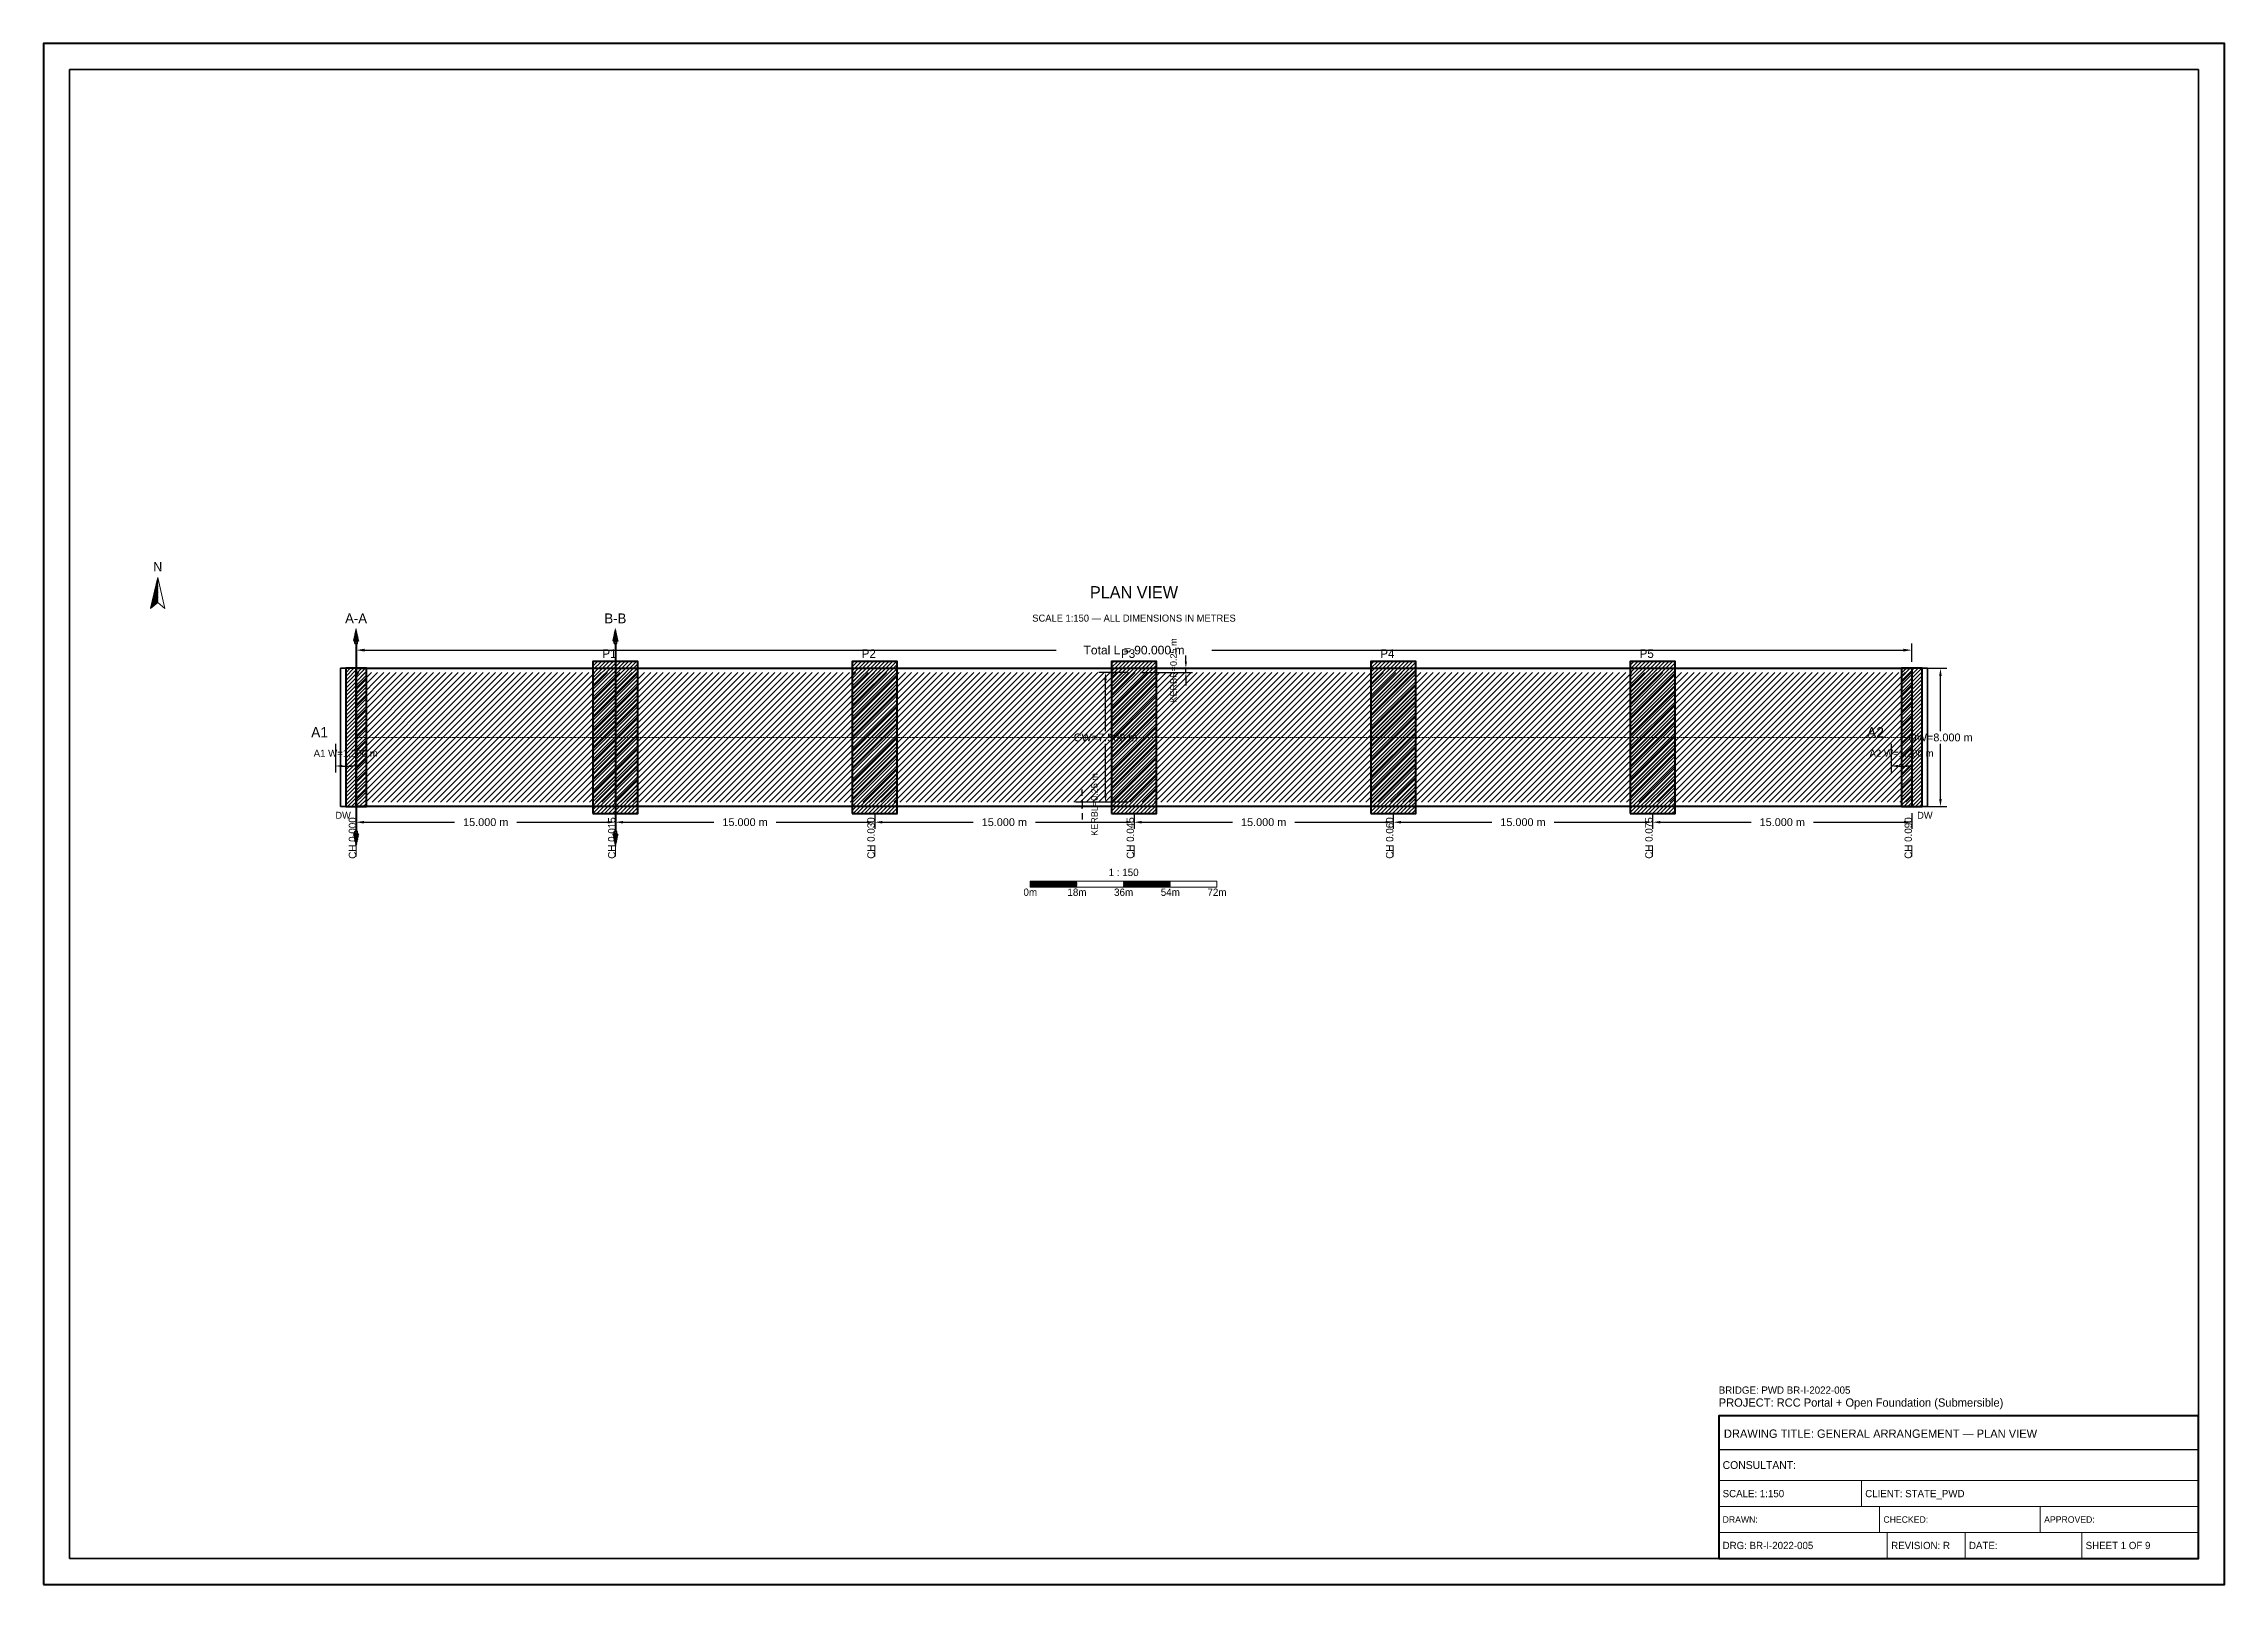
# Model space of a CAD drawing. Header units: metres. Extents: x 0 to 841, y 0 to 594.
import ezdxf
from ezdxf.enums import TextEntityAlignment as Align

# ---------------------------------------------------------------- set-up
doc = ezdxf.new("R2010")
doc.units = ezdxf.units.M
doc.linetypes.add('CENTER', pattern=[1.5, 0.75, -0.25, 0.25, -0.25])
doc.linetypes.add('DASHED', pattern=[0.5, 0.375, -0.125])
for name, color, linetype, lineweight in [('BORDER-INNER', 7, 'Continuous', 35), ('BORDER-OUTER', 7, 'Continuous', 70), ('CIVIL-CHAINAGE', 7, 'Continuous', 18), ('DIM-CHAINAGE', 3, 'Continuous', 18), ('DIM-LINEAR', 3, 'Continuous', 18), ('STRUC-CENTRE', 6, 'CENTER', 18), ('STRUC-HATCHING', 8, 'Continuous', 18), ('STRUC-OUTLINE', 1, 'Continuous', 50), ('STRUC-SECTION', 2, 'Continuous', 35), ('SUB-ABUT', 3, 'Continuous', 35), ('SUB-DIRT-WALL', 3, 'Continuous', 35), ('SUB-PIER', 2, 'Continuous', 35), ('SUPER-DECK', 2, 'Continuous', 50), ('SYM-NORTHARROW', 7, 'Continuous', 18), ('SYM-SCALE', 7, 'Continuous', 13), ('TEXT-GENERAL', 7, 'Continuous', 18), ('TEXT-HEADER', 7, 'Continuous', 25), ('TEXT-SPEC', 7, 'Continuous', 13), ('TEXT-TITLE', 7, 'Continuous', 25), ('TITLEBLK-BOX', 7, 'Continuous', 50), ('TITLEBLK-TEXT', 7, 'Continuous', 18)]:
    doc.layers.add(name, color=color, linetype=linetype, lineweight=lineweight)
doc.styles.add('BRIDGE_STD', font='Arial.ttf')
doc.dimstyles.new('pmb100', dxfattribs={"dimtxt": 2.5, "dimasz": 0.9375, "dimexe": 2.5, "dimexo": 2.5, "dimtad": 0, "dimtih": 1, "dimdec": 0, "dimtxsty": 'BRIDGE_STD', "dimcen": 2.5, "dimazin": 3, "dimtfac": 1, "dimtmove": 0, "dimatfit": 3})

msp = doc.modelspace()

# ---------------------------------------------------------------- hatches: boundary and pattern name
at = {"layer": 'STRUC-HATCHING'}
h = msp.add_hatch(dxfattribs=at)
h.set_pattern_fill('ANSI31', scale=0.533333)
h.paths.add_polyline_path([(120.5, 301.5), (720.5, 301.5), (720.5, 351.5), (120.5, 351.5)])
at = {"layer": 'STRUC-SECTION'}
h = msp.add_hatch(dxfattribs=at)
h.set_pattern_fill('SOLID')
h.paths.add_polyline_path([(119.45, 363.62), (121.55, 363.62), (120.5, 368.42)])
h = msp.add_hatch(dxfattribs=at)
h.set_pattern_fill('SOLID')
h.paths.add_polyline_path([(219.45, 363.62), (221.55, 363.62), (220.5, 368.42)])
h = msp.add_hatch(dxfattribs=at)
h.set_pattern_fill('SOLID')
h.paths.add_polyline_path([(119.45, 289.38), (121.55, 289.38), (120.5, 284.58)])
h = msp.add_hatch(dxfattribs=at)
h.set_pattern_fill('SOLID')
h.paths.add_polyline_path([(219.45, 289.38), (221.55, 289.38), (220.5, 284.58)])
at = {"layer": 'SUB-ABUT'}
h = msp.add_hatch(dxfattribs=at)
h.set_pattern_fill('ANSI31', scale=0.333333)
h.paths.add_polyline_path([(116.5, 299.83), (124.5, 299.83), (124.5, 353.17), (116.5, 353.17)])
h = msp.add_hatch(dxfattribs=at)
h.set_pattern_fill('ANSI31', scale=0.333333)
h.paths.add_polyline_path([(716.5, 299.83), (724.5, 299.83), (724.5, 353.17), (716.5, 353.17)])
at = {"layer": 'SUB-PIER'}
h = msp.add_hatch(dxfattribs=at)
h.set_pattern_fill('ANSI31', scale=0.333333)
h.paths.add_polyline_path([(211.83, 297.17), (229.17, 297.17), (229.17, 355.83), (211.83, 355.83)])
h = msp.add_hatch(dxfattribs=at)
h.set_pattern_fill('ANSI31', scale=0.333333)
h.paths.add_polyline_path([(311.83, 297.17), (329.17, 297.17), (329.17, 355.83), (311.83, 355.83)])
h = msp.add_hatch(dxfattribs=at)
h.set_pattern_fill('ANSI31', scale=0.333333)
h.paths.add_polyline_path([(411.83, 297.17), (429.17, 297.17), (429.17, 355.83), (411.83, 355.83)])
h = msp.add_hatch(dxfattribs=at)
h.set_pattern_fill('ANSI31', scale=0.333333)
h.paths.add_polyline_path([(511.83, 297.17), (529.17, 297.17), (529.17, 355.83), (511.83, 355.83)])
h = msp.add_hatch(dxfattribs=at)
h.set_pattern_fill('ANSI31', scale=0.333333)
h.paths.add_polyline_path([(611.83, 297.17), (629.17, 297.17), (629.17, 355.83), (611.83, 355.83)])
at = {"layer": 'SYM-NORTHARROW'}
h = msp.add_hatch(dxfattribs=at)
h.set_pattern_fill('SOLID')
h.paths.add_polyline_path([(44, 388.17), (41.2, 376.17), (44, 378.57)])
at = {"layer": 'SYM-SCALE'}
h = msp.add_hatch(dxfattribs=at)
h.set_pattern_fill('SOLID')
h.paths.add_polyline_path([(380.5, 268.83), (398.5, 268.83), (398.5, 271.1), (380.5, 271.1)])
h = msp.add_hatch(dxfattribs=at)
h.set_pattern_fill('SOLID')
h.paths.add_polyline_path([(416.5, 268.83), (434.5, 268.83), (434.5, 271.1), (416.5, 271.1)])

# ---------------------------------------------------------------- linework, layer by layer
at = {"layer": 'BORDER-INNER'}
msp.add_lwpolyline([(10, 10), (831, 10), (831, 584), (10, 584), (10, 10)], dxfattribs=at)
at = {"layer": 'BORDER-OUTER'}
msp.add_lwpolyline([(0, 0), (841, 0), (841, 594), (0, 594), (0, 0)], dxfattribs=at)
at = {"layer": 'CIVIL-CHAINAGE'}
for p, q in [((120.5, 284.83), (120.5, 280.58)), ((220.5, 284.83), (220.5, 280.58)), ((320.5, 284.83), (320.5, 280.58)), ((420.5, 284.83), (420.5, 280.58)), ((520.5, 284.83), (520.5, 280.58)), ((620.5, 284.83), (620.5, 280.58)), ((720.5, 284.83), (720.5, 280.58))]:
    msp.add_line(p, q, dxfattribs=at)
at = {"layer": 'STRUC-CENTRE'}
msp.add_line((120.5, 326.5), (720.5, 326.5), dxfattribs=at)
at = {"layer": 'STRUC-OUTLINE', "lineweight": 50}
msp.add_lwpolyline([(120.5, 299.83), (120.5, 353.17), (720.5, 353.17), (720.5, 299.83), (120.5, 299.83)], dxfattribs=at)
at = {"layer": 'STRUC-SECTION', "color": 1, "linetype": 'DASHED', "lineweight": 50}
for p, q in [((120.5, 363.17), (120.5, 289.83)), ((220.5, 363.17), (220.5, 289.83))]:
    msp.add_line(p, q, dxfattribs=at)
at = {"layer": 'STRUC-SECTION', "color": 1}
for points in [[(120.05, 362.72), (120.95, 362.72), (120.95, 363.62), (120.05, 363.62), (120.05, 362.72)], [(220.05, 362.72), (220.95, 362.72), (220.95, 363.62), (220.05, 363.62), (220.05, 362.72)], [(120.05, 289.38), (120.95, 289.38), (120.95, 290.28), (120.05, 290.28), (120.05, 289.38)], [(220.05, 289.38), (220.95, 289.38), (220.95, 290.28), (220.05, 290.28), (220.05, 289.38)]]:
    msp.add_lwpolyline(points, dxfattribs=at)
at = {"layer": 'SUB-ABUT', "lineweight": 40}
for points in [[(116.5, 299.83), (124.5, 299.83), (124.5, 353.17), (116.5, 353.17), (116.5, 299.83)], [(716.5, 299.83), (724.5, 299.83), (724.5, 353.17), (716.5, 353.17), (716.5, 299.83)]]:
    msp.add_lwpolyline(points, dxfattribs=at)
at = {"layer": 'SUB-DIRT-WALL', "lineweight": 35}
for points in [[(114.5, 299.83), (116.5, 299.83), (116.5, 353.17), (114.5, 353.17), (114.5, 299.83)], [(724.5, 299.83), (726.5, 299.83), (726.5, 353.17), (724.5, 353.17), (724.5, 299.83)]]:
    msp.add_lwpolyline(points, dxfattribs=at)
at = {"layer": 'SUB-PIER', "lineweight": 40}
for points in [[(211.83, 297.17), (229.17, 297.17), (229.17, 355.83), (211.83, 355.83), (211.83, 297.17)], [(311.83, 297.17), (329.17, 297.17), (329.17, 355.83), (311.83, 355.83), (311.83, 297.17)], [(411.83, 297.17), (429.17, 297.17), (429.17, 355.83), (411.83, 355.83), (411.83, 297.17)], [(511.83, 297.17), (529.17, 297.17), (529.17, 355.83), (511.83, 355.83), (511.83, 297.17)], [(611.83, 297.17), (629.17, 297.17), (629.17, 355.83), (611.83, 355.83), (611.83, 297.17)]]:
    msp.add_lwpolyline(points, dxfattribs=at)
at = {"layer": 'SUPER-DECK', "lineweight": 30}
msp.add_lwpolyline([(120.5, 299.83), (120.5, 353.17), (720.5, 353.17), (720.5, 299.83), (120.5, 299.83)], dxfattribs=at)
at = {"layer": 'SYM-NORTHARROW'}
msp.add_lwpolyline([(44, 388.17), (41.2, 376.17), (44, 378.57), (46.8, 376.17), (44, 388.17)], dxfattribs=at)
at = {"layer": 'SYM-SCALE'}
msp.add_lwpolyline([(380.5, 268.83), (452.5, 268.83), (452.5, 271.1), (380.5, 271.1), (380.5, 268.83)], dxfattribs=at)
at = {"layer": 'TITLEBLK-BOX', "lineweight": 50}
msp.add_lwpolyline([(646, 10), (831, 10), (831, 65), (646, 65), (646, 10)], dxfattribs=at)
at = {"layer": 'TITLEBLK-BOX', "lineweight": 30}
msp.add_lwpolyline([(646, 52), (831, 52), (831, 65), (646, 65), (646, 52)], dxfattribs=at)
at = {"layer": 'TITLEBLK-BOX', "lineweight": 18}
for points in [[(646, 40), (831, 40), (831, 52), (646, 52), (646, 40)], [(646, 30), (701, 30), (701, 40), (646, 40), (646, 30)], [(701, 30), (831, 30), (831, 40), (701, 40), (701, 30)], [(646, 20), (708, 20), (708, 30), (646, 30), (646, 20)], [(708, 20), (770, 20), (770, 30), (708, 30), (708, 20)], [(770, 20), (831, 20), (831, 30), (770, 30), (770, 20)], [(646, 10), (711, 10), (711, 20), (646, 20), (646, 10)], [(711, 10), (741, 10), (741, 20), (711, 20), (711, 10)], [(741, 10), (786, 10), (786, 20), (741, 20), (741, 10)], [(786, 10), (831, 10), (831, 20), (786, 20), (786, 10)]]:
    msp.add_lwpolyline(points, dxfattribs=at)

# ---------------------------------------------------------------- texts
at = {"layer": 'DIM-CHAINAGE'}
for s, p in [('CH 0.000', (120.5, 279.73)), ('CH 0.015', (220.5, 279.73)), ('CH 0.030', (320.5, 279.73)), ('CH 0.045', (420.5, 279.73)), ('CH 0.060', (520.5, 279.73)), ('CH 0.075', (620.5, 279.73)), ('CH 0.090', (720.5, 279.73))]:
    msp.add_text(s, height=2.833, rotation=90, dxfattribs=at).set_placement(p)
at = {"layer": 'SYM-NORTHARROW'}
msp.add_text('N', height=3.6, dxfattribs=at).set_placement((44, 390.57), align=Align.CENTER)
at = {"layer": 'TEXT-GENERAL'}
for s, height, p in [('P1', 3.333, (215.5, 357.17)), ('P2', 3.333, (315.5, 357.17)), ('P3', 3.333, (415.5, 357.17)), ('P4', 3.333, (515.5, 357.17)), ('P5', 3.333, (615.5, 357.17)), ('A1', 4, (103.17, 326.5)), ('A2', 4, (703.17, 326.5))]:
    msp.add_text(s, height=height, dxfattribs=at).set_placement(p)
for s, p in [('1 : 150', (416.5, 273.08)), ('0m', (380.5, 265.43)), ('18m', (398.5, 265.43)), ('36m', (416.5, 265.43)), ('54m', (434.5, 265.43)), ('72m', (452.5, 265.43))]:
    msp.add_text(s, height=2.833, dxfattribs=at).set_placement(p, align=Align.CENTER)
at = {"layer": 'TEXT-HEADER'}
msp.add_text('PLAN VIEW', height=4.667, dxfattribs=at).set_placement((420.5, 380.17), align=Align.CENTER)
at = {"layer": 'TEXT-HEADER', "color": 1}
for s, p in [('A-A', (120.5, 370.52)), ('B-B', (220.5, 370.52))]:
    msp.add_text(s, height=3.8, dxfattribs=at).set_placement(p, align=Align.CENTER)
at = {"layer": 'TEXT-SPEC', "color": 8}
msp.add_text('SCALE 1:150 — ALL DIMENSIONS IN METRES', height=2.7, dxfattribs=at).set_placement((420.5, 371.17), align=Align.CENTER)
at = {"layer": 'TEXT-SPEC'}
for p in [(115.5, 295.17), (725.5, 295.17)]:
    msp.add_text('DW', height=2.667, dxfattribs=at).set_placement(p, align=Align.CENTER)
at = {"layer": 'TEXT-TITLE'}
for s, p in [('PROJECT: RCC Portal + Open Foundation (Submersible)', (646, 68.5)), ('DRAWING TITLE: GENERAL ARRANGEMENT — PLAN VIEW', (648, 56.5))]:
    msp.add_text(s, height=3.2, dxfattribs=at).set_placement(p)
at = {"layer": 'TITLEBLK-TEXT'}
for s, height, p in [('BRIDGE: PWD BR-I-2022-005', 2.8, (646, 73.5)), ('CONSULTANT: ', 3, (647.5, 44.5)), ('SCALE: 1:150', 2.8, (647.5, 33.6)), ('CLIENT: STATE_PWD', 2.8, (702.5, 33.6)), ('DRAWN: ', 2.5, (647.5, 23.75)), ('CHECKED: ', 2.5, (709.5, 23.75)), ('APPROVED: ', 2.5, (771.5, 23.75)), ('DRG: BR-I-2022-005', 2.8, (647.5, 13.6)), ('REVISION: R', 2.8, (712.5, 13.6)), ('DATE: ', 2.8, (742.5, 13.6)), ('SHEET 1 OF 9', 2.8, (787.5, 13.6))]:
    msp.add_text(s, height=height, dxfattribs=at).set_placement(p)

# ---------------------------------------------------------------- dimensions: what is measured, and where the dimension line sits
at = {"layer": 'DIM-LINEAR'}
for base, p1, p2, text, override in [((120.5, 360.17), (120.5, 353.17), (720.5, 353.17), 'Total L = 90.000 m', {"dimtxt": 3.333333, "dimasz": 3.333333, "dimgap": 1.333333, "dimclrt": 3}), ((112.5, 315.5), (112.5, 326.5), (120.5, 326.5), 'A1 W=1.200 m', {"dimtxt": 2.666667, "dimasz": 2.666667, "dimgap": 1.066667, "dimclrt": 3}), ((712.5, 315.5), (712.5, 326.5), (720.5, 326.5), 'A2 W=1.200 m', {"dimtxt": 2.666667, "dimasz": 2.666667, "dimgap": 1.066667, "dimclrt": 3}), ((120.5, 293.83), (120.5, 299.83), (220.5, 299.83), '15.000 m', {"dimtxt": 3, "dimasz": 3, "dimgap": 1.2, "dimclrt": 3}), ((220.5, 293.83), (220.5, 299.83), (320.5, 299.83), '15.000 m', {"dimtxt": 3, "dimasz": 3, "dimgap": 1.2, "dimclrt": 3}), ((320.5, 293.83), (320.5, 299.83), (420.5, 299.83), '15.000 m', {"dimtxt": 3, "dimasz": 3, "dimgap": 1.2, "dimclrt": 3}), ((420.5, 293.83), (420.5, 299.83), (520.5, 299.83), '15.000 m', {"dimtxt": 3, "dimasz": 3, "dimgap": 1.2, "dimclrt": 3}), ((520.5, 293.83), (520.5, 299.83), (620.5, 299.83), '15.000 m', {"dimtxt": 3, "dimasz": 3, "dimgap": 1.2, "dimclrt": 3}), ((620.5, 293.83), (620.5, 299.83), (720.5, 299.83), '15.000 m', {"dimtxt": 3, "dimasz": 3, "dimgap": 1.2, "dimclrt": 3})]:
    msp.add_linear_dim(base=base, p1=p1, p2=p2, text=text, dimstyle='pmb100', override=override, dxfattribs=at).render()
for base, p1, p2, text, override in [((440.5, 351.5), (420.5, 351.5), (420.5, 353.17), 'KERBR=0.25 m', {"dimtxt": 2.5, "dimasz": 2.5, "dimgap": 1, "dimclrt": 3}), ((409.5, 301.5), (420.5, 301.5), (420.5, 351.5), 'CW=7.500 m', {"dimtxt": 3, "dimasz": 3, "dimgap": 1.2, "dimclrt": 3}), ((731.5, 299.83), (720.5, 299.83), (720.5, 353.17), 'OW=8.000 m', {"dimtxt": 3, "dimasz": 3, "dimgap": 1.2, "dimclrt": 3}), ((400.5, 301.5), (420.5, 301.5), (420.5, 299.83), 'KERBL=0.25 m', {"dimtxt": 2.5, "dimasz": 2.5, "dimgap": 1, "dimclrt": 3})]:
    msp.add_linear_dim(base=base, p1=p1, p2=p2, angle=90, text=text, dimstyle='pmb100', override=override, dxfattribs=at).render()

doc.saveas('drawing.dxf')
